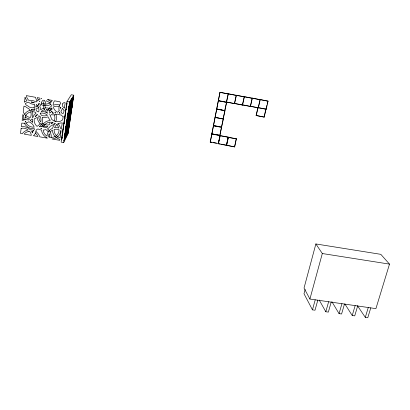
<?xml version="1.0" encoding="UTF-8"?>
<svg xmlns="http://www.w3.org/2000/svg" width="410" height="410" viewBox="0 0 410 410"><rect width="100%" height="100%" fill="white"/><g stroke="black" fill="none" stroke-linecap="round" stroke-linejoin="round"><path stroke-width="0.61" d="M65.441 134.695L66.071 134.557M66.215 133.957L66.082 134.664M66.261 125.952L67.055 126.095A9.292 0.697 -80.8 0 1 67.501 117.89A9.292 0.697 -80.8 0 1 69.859 108.086L69.951 107.538A9.235 0.687 -80.9 0 1 70.638 101.941L70.669 101.454L70.018 101.347M68.998 120.642L69.013 120.355L68.747 121.191M69.341 122.856A7.37 0.533 -80.7 0 0 69.249 123.077L69.341 122.856A8.815 0.63 -80.7 0 1 70.064 119.592L67.03 119.033M68.716 122.165L68.721 122.047A7.426 0.538 -80.7 0 1 70.105 115.502A7.426 0.538 -80.7 0 1 70.505 116.614L69.28 116.394M68.711 122.247L68.239 122.175M70.638 101.941L70.643 101.905A7.795 0.589 -80.8 0 1 68.367 114.979L67.727 114.867M69.228 123.389L67.424 123.169M65 137.504L65.626 137.616L65.805 136.602A7.657 0.574 -80.6 0 0 66.615 128.678A7.657 0.574 -80.6 0 0 65.057 134.183A9.292 0.697 -80.7 0 0 65.923 134.003L66 133.265M65.374 131.482L66.328 131.651A7.698 0.579 -80.7 0 0 67.558 124.83L67.609 124.327M65.395 136.858L65.867 136.945A9.245 0.692 -80.6 0 0 66.932 127.443A9.245 0.692 -80.6 0 0 65.441 131.538M65.846 137.089L65.364 137.119M67.911 123.179L67.937 122.949A9.292 0.697 -80.7 0 0 68.05 122.031A7.549 0.559 -80.7 0 1 68.747 121.135L68.762 121.114A7.6 0.564 -80.8 0 1 67.901 123.256L67.788 124.086M67.02 101.465L61.131 142.132L63.704 142.583L68.106 133.65L73.774 95.202L71.309 94.741L67.02 101.465L69.633 101.946L73.774 95.202M61.674 139.277L61.649 140.015A7.626 0.6 -80.6 0 1 62.135 137.355M62.135 138.385L61.813 138.329L62.879 130.974M63.032 129.908L63.745 124.994M63.914 123.83L64.155 122.17M64.237 121.616L64.98 116.46M65.062 115.886L65.354 113.903M65.446 113.252L66.21 107.973M66.292 107.394L66.963 102.782M63.704 142.583L69.633 101.946M65.733 132.082L65.913 130.846M66.271 128.376L66.451 127.146M66.528 126.618L66.763 125.035L69.198 125.475A7.426 0.538 -80.7 0 1 68.783 127.402L67.865 127.238M68.911 110.331L69.5 106.287M65.774 132.589L66.051 130.693M66.697 126.28L66.881 125.019M69.095 109.88L69.556 106.728M68.162 132.512L73.4 96.955L69.572 103.264L64.103 140.681L68.162 132.512L65.738 132.02M68.403 123.338L68.439 123.077A8.969 0.651 -80.7 0 1 70.084 114.769A8.969 0.651 -80.7 0 1 70.817 114.487M68.721 122.047L68.665 122.39L68.198 122.308M67.05 129.652L67.629 130.026A7.549 0.559 -80.7 0 1 66.236 135.464M68.065 128.176L68.096 128.002A9.117 0.671 -80.7 0 0 68.49 125.368M68.721 116.358C70.054 117.075 70.007 115.512 68.639 115.871M69.654 116.527L69.756 116.076M67.937 128.95L68.009 127.812A7.549 0.559 -80.7 0 0 68.588 123.579M65.846 137.037L65.344 137.16M65.615 130.877L65.492 131.569A8.82 0.661 -80.7 0 1 65.6 130.575M67.127 123.948L66.999 124.666M69.695 109.065L69.592 109.649A7.698 0.579 -80.8 0 0 67.568 118.259A7.698 0.579 -80.8 0 0 67.404 124.24L66.292 124.04M67.209 124.174L67.102 124.773M68.065 131.313L67.942 132.005L65.334 131.538M72.375 98.636L72.319 98.964A7.493 0.543 -80.9 0 0 71.361 106.477A7.493 0.543 -80.9 0 0 71.97 106.446L71.986 106.4M69.664 109.957L69.874 108.747A9.235 0.687 -80.9 0 0 70.633 108.655A9.235 0.687 -80.9 0 0 72.375 99.676L71.596 99.527M67.665 129.816L67.004 129.934M68.967 123.143L67.86 122.841M66.692 126.951L66.804 126.377A9.409 0.717 -80.7 0 0 68.224 116.932A9.409 0.717 -80.7 0 0 68.039 113.724M68.962 123.272L67.465 122.867M66.661 127.09L65.856 126.997M69.92 114.134L70.228 114.19A7.529 0.548 -80.8 0 1 70.776 106.287A7.529 0.548 -80.8 0 1 72.508 100.686A7.529 0.548 -80.8 0 1 70.556 113.145L70.443 113.544A9.107 0.671 -80.8 0 0 69.526 112.924A9.107 0.671 -80.8 0 0 67.43 126.341A9.107 0.671 -80.8 0 0 68.854 123.717L68.947 123.338M68.859 123.676L67.927 123.548M66.517 131.431L65.026 131.082M220.211 143.941L210.248 142.137L219.985 92.265L236.339 95.448L234.556 103.668L226.417 102.105M210.248 142.137L219.985 92.265M226.546 101.516L228.052 94.449M224.895 109.859L228.288 93.992L228.073 93.731L244.345 96.893L242.535 105.083L234.443 103.525L236.227 95.315M223.255 118.162L226.627 102.392L226.315 101.962L233.818 103.407M221.631 126.382L224.972 110.751L223.517 110.208M220.006 134.608L223.327 119.069L223.132 118.746M218.52 142.183L219.048 139.718M219.704 136.643L221.497 127.008M218.351 143.602L220.062 135.592M221.451 144.166L234.679 146.913L218.443 143.797L220.16 135.772L219.873 135.228L217.382 134.772M62.376 135.49L62.484 134.998M226.684 143.838L227.222 141.378M227.488 140.148L228.155 137.078L211.934 134.101M226.52 145.263L228.262 137.263M226.622 145.453L228.365 137.442L228.155 137.078M242.546 104.355L244.222 96.76M234.699 146.109L236.329 138.739L220.16 135.772M234.679 146.913L236.329 138.739M250.336 106.344L252.16 98.195M234.956 103.504L250.464 106.487L252.293 98.328L252.027 98.057L268.043 101.173L266.167 109.27L251.432 106.431M266.884 105.385L264.163 117.152L256.096 115.482L257.926 107.44M256.229 115.64L258.064 107.589L266.018 109.121M258.203 107.738L260.053 99.62M242.535 105.083L242.295 104.796L258.341 107.881L260.196 99.758L259.909 99.481L268.043 101.173M264.163 117.152L265.731 109.588M267.171 104.145L267.889 101.034M67.46 119.32L67.358 119.715L66.717 119.597M315.874 243.95L304.03 288.066L309.904 299.039L375.919 308.627L389.5 264.122L380.813 254.333L315.874 243.95L322.316 253.529L389.5 264.122M305.153 289.429L303.994 293.729L312.461 309.847L315.018 310.211L317.791 300.187M309.904 299.039L322.316 253.529M312.461 309.847L315.223 299.812M331.178 302.129L328.348 312.112L325.812 311.749L328.625 301.76M69.341 107.384C68.429 109.685 76.88 106.851 68.675 107.302M344.467 304.061L341.586 313.998L339.065 313.64L341.935 303.692M357.663 305.978L354.732 315.874L352.226 315.515L355.147 305.614M370.768 307.879L367.785 317.735L365.3 317.376L368.272 307.515M70.171 106.057L70.064 106.385L69.418 106.287M52.803 112.391L52.352 113.227A8.179 7.687 31.4 0 0 53.505 113.293A8.144 7.626 29 0 0 46.32 109.521A8.179 7.687 31.4 0 0 47.78 111.166A9.799 9.225 29.4 0 1 51.506 106.087L51.475 105.79A8.2 7.677 31 0 0 46.289 100.747A8.179 7.687 31.4 0 0 45.479 107.932M41.733 98.748L41.646 98.436L41.707 98.754M39.483 101.398L39.893 101.075L39.421 101.331M25.323 121.452L25.948 121.288L25.317 121.319M34.153 107.635L33.907 107.681A8.292 7.718 32.8 0 1 29.54 107.22A9.963 9.23 30.2 0 0 26.455 105.237A8.292 7.718 32.8 0 1 25.256 103.766A8.241 7.667 30.9 0 1 28.413 102.141A10.03 9.353 33.8 0 0 34.701 104.473A9.901 9.266 31 0 0 34.609 110.321A9.881 9.189 29 0 0 24.559 114.211M50.148 122.129L49.4 122.211A8.062 7.554 26.2 0 0 43.552 126.956M41.543 128.258L40.754 128.263L41.528 128.402M63.729 140.384L64.211 140.466A7.621 0.569 -80.6 0 1 65.118 135.818L64.642 135.73M33.681 135.761L37.951 136.51A8.098 7.503 25.4 0 0 35.393 133.204M47.181 138.129L39.785 136.832A9.773 9.056 25.5 0 0 35.942 131.661M65.467 132.271L68.055 132.732A7.303 0.523 -80.7 0 1 68.132 131.554L65.349 131.046M65.436 132.389L66.384 132.558A9.204 0.687 -80.6 0 0 66.307 131.784M65.851 132.471L67.091 132.691M62.94 132.225L62.781 132.194A7.698 0.61 -80.7 0 0 62.756 132.686M65.031 132.594L65.354 132.65A7.698 0.579 -80.7 0 0 65.902 133.306A7.621 0.569 -80.6 0 0 65.523 134.254L64.57 134.126M65.851 132.809L66.481 132.922M65.682 133.219L68.106 133.65M65.426 133.224L67.04 133.568M65.395 133.686L66.794 133.937M65.134 133.86L65.923 134.003M65.354 134.08L66.292 134.244A9.204 0.687 -80.6 0 1 66.174 135.474L65.39 135.336M64.554 133.988L65.354 134.131A9.204 0.687 -80.6 0 1 66.184 131.712M65.421 134.316L67.117 134.618A7.37 0.533 -80.7 0 1 67.665 130.503L65.81 130.17M65.446 134.449L66.087 134.495M65.349 134.787L66.897 135.059A7.513 0.553 -80.6 0 0 66.82 131.948A7.513 0.553 -80.6 0 0 65.369 138.134L65.057 138.078M65.369 134.9L66.666 135.146M65.369 135.213L66.307 135.377A8.994 0.656 -80.7 0 1 69.023 121.493A8.994 0.656 -80.7 0 1 67.845 133.158M64.565 135.361L65.046 135.449L64.939 135.941A9.204 0.687 -80.6 0 0 64.385 138.78L64.221 138.749M65.795 135.869L65.323 135.787L66.415 136.033A9.117 0.671 -80.7 0 0 67.665 130.472M65.334 136.52L65.805 136.602A9.117 0.671 -80.7 0 1 67.87 122.052A7.6 0.564 -80.8 0 1 68.05 119.986L67.891 119.956M64.396 138.365L65.185 138.503L65.262 138.078A9.066 0.666 -80.6 0 1 67.055 130.4A9.066 0.666 -80.6 0 1 67.071 134.705M66.2 125.209L67.307 125.409A9.292 0.697 -80.8 0 0 67.583 124.435M66.159 125.48L68.178 125.839M65.887 126.07L68.214 126.485M65.825 126.131L67.706 126.464A7.544 0.553 -80.8 0 1 69.29 114.667A7.544 0.553 -80.8 0 1 70.059 115.758A7.544 0.553 -80.8 0 1 67.819 126.629M65.846 126.208L67.419 126.516A9.292 0.697 -80.7 0 1 66.835 129.857L65.733 129.662M65.774 126.27L67.804 126.634M65.872 126.705L68.045 127.095M65.764 126.915L66.876 127.115M67.368 127.305L68.89 127.577A8.969 0.651 -80.7 0 1 68.542 129.063L67.009 128.786M65.825 127.284L66.938 127.479M65.805 127.366L68.009 127.812L65.795 127.679M66.241 127.669L68.096 128.002A7.37 0.533 -80.7 0 1 69.003 123.84L67.768 123.625M65.861 127.812L67.506 128.156M66.23 127.997L68.526 128.407M66.205 128.079L66.512 128.135M66.968 128.217L68.501 128.489M65.815 128.545L66.917 128.745M67.066 128.909L68.296 129.129A7.426 0.538 -80.7 0 1 68.419 124.025L67.486 123.856M65.872 129.032L66.666 129.176M67.066 129.288L67.993 129.452M65.405 129.058L66.205 129.201A9.409 0.717 -80.7 0 1 65.667 131.195M63.391 129.463L63.232 129.437A7.8 0.625 -80.8 0 1 63.104 129.765M65.323 129.806L65.805 129.893A7.795 0.594 -80.7 0 1 65.61 130.365M65.364 130.021L68.111 130.523A8.969 0.651 -80.7 0 1 68.157 125.04M65.4 130.319L66.968 130.595M67.732 130.954L65.421 130.544A8.974 0.687 -80.7 0 0 65.626 130.18M65.4 131.292L66.661 131.518M65.79 131.989L66.727 132.153M67.014 118.977L67.973 119.151M68.239 119.515L69.023 119.658A9.117 0.671 -80.7 0 0 68.209 120.678L67.419 120.535M68.26 119.93L68.419 119.961A7.698 0.579 -80.8 0 0 69.603 109.665L68.316 109.414M67.911 120.468L68.998 120.663A9.117 0.671 -80.7 0 1 68.926 121.673M68.613 121.017L69.818 121.283M68.28 121.052L69.808 121.329A7.303 0.523 -80.7 0 0 69.105 124.732L66.159 124.179M64.642 120.525L64.478 120.494A9.297 0.733 -80.8 0 1 65.369 114.677A7.8 0.625 -80.8 0 0 65.216 114.826M66.579 120.873L67.066 120.96M67.378 120.955L69.562 121.375M68.25 121.257L69.177 121.427M66.692 121.124L67.173 121.211M68.306 121.56L69.249 121.673A9.107 0.671 -80.8 0 0 70.269 115.066L69.5 114.928M67.46 121.652L67.937 121.739A7.698 0.579 -80.7 0 0 68.004 119.238M67.45 121.729L67.927 121.816L67.394 121.965M68.198 121.934L69.275 122.129A8.897 0.641 -80.7 0 1 69.654 121.232M66.661 122.052L66.82 122.083A9.292 0.697 -80.7 0 1 67.988 117.747L67.025 117.578M68.275 122.493L69.5 122.713A7.37 0.533 -80.7 0 1 69.572 122.938L68.198 122.692M66.399 122.39L66.886 122.477M67.865 122.826L69.249 123.077M66.645 123.133L68.603 123.43M66.169 124.271L67.588 124.527M66.138 124.573L68.424 124.947M66.138 124.64L68.916 125.168M66.256 124.814L66.42 124.845A7.698 0.579 -80.7 0 1 67.835 119.177M69.531 111.827L70.31 111.971A7.6 0.564 -80.8 0 1 69.982 114.457M69.879 111.945L70.807 112.114M69.044 111.915L69.982 112.089M69.095 112.007L69.726 112.12M69.136 112.627L69.767 112.74M69.843 112.786L70.766 112.955A9.092 0.666 -80.8 0 0 71.617 108.614L71.683 108.235A9.046 0.656 -80.9 0 1 71.099 107.579A9.046 0.656 -80.9 0 1 72.186 99.071L71.555 98.953M70.243 113.088L70.556 113.145A8.953 0.646 -80.8 0 1 71.073 108.594L68.701 108.199M68.67 113.063L69.459 113.206M69.977 113.462L70.443 113.544M69.705 113.498L70.93 113.724A7.416 0.533 -80.8 0 1 71.319 107.722A7.416 0.533 -80.8 0 1 73.041 99.379L71.811 99.148M69.085 113.421L69.556 113.508M67.932 113.503L68.255 113.56M67.86 113.724L68.337 113.78M69.464 114.364L70.095 114.462L70.141 114.17A9.179 0.682 -80.8 0 0 70.325 112.873M69.505 114.441L69.972 114.523M67.932 114.364L68.726 114.508A9.179 0.682 -80.8 0 0 67.594 123.302M68.634 114.651L69.264 114.769M67.476 115.051L67.957 115.143M69.459 115.476L70.079 115.589M67.409 115.2L68.055 115.318M67.389 115.328L68.07 115.41M68.731 115.799L69.664 115.968M67.501 115.938L68.301 116.086A9.415 0.712 -80.8 0 0 70.874 101.208L70.233 101.091M210.166 141.947L212.031 142.285M213.277 142.511L216.388 143.075M67.496 116.327L67.655 116.358A9.415 0.712 -80.8 0 0 68.065 116.732L67.424 116.614M67.199 116.655L67.686 116.742M68.726 117.014L69.659 117.183A9.179 0.682 -80.8 0 1 68.998 120.663M67.117 116.911L67.763 117.029M67.522 117.419L68.234 117.583A9.292 0.697 -80.7 0 1 68.306 119.295M67.04 117.685L68.311 117.916L68.398 117.327A7.6 0.564 -80.8 0 1 69.674 110.433L68.25 110.172M69.572 104.904L70.212 105.021M69.464 105.011L70.417 105.191M69.444 105.191L70.084 105.308A7.78 0.584 -80.9 0 0 71.314 100.388M69.546 105.267L69.869 105.329A7.78 0.584 -80.9 0 1 69.941 102.654L69.454 102.561M69.433 105.334L69.915 105.426M69.474 106.005L71.97 106.446A9.092 0.666 -80.8 0 0 72.719 98.226M68.639 106.441L70.684 106.82A9.179 0.682 -80.8 0 1 70.597 110.649L69.039 110.367M68.665 106.523L70.556 106.872M68.608 106.605L71.735 107.22M68.619 106.672L69.587 106.851A9.394 0.707 -80.9 0 1 69.751 102.961L69.105 102.838M68.593 106.82L69.72 107.025A9.394 0.707 -80.9 0 0 71.494 100.091L70.863 99.973M68.598 106.892L71.376 107.517M68.911 107.133L71.391 107.589M211.765 133.742L213.636 134.085M214.886 134.311L216.131 134.541M68.608 107.625L70.802 108.025M211.852 133.921L219.97 135.408M68.747 107.881L69.859 108.086M228.365 137.442L236.447 138.928M68.66 108.281L70.294 108.578M68.988 108.44L71.453 108.891M68.649 108.419L68.813 108.45A7.851 0.6 -80.9 0 0 70.663 101.465M71.13 109.101L68.649 108.64L70.53 109.019A7.6 0.564 -80.8 0 1 70.479 110.203L68.291 109.803M68.193 109.48L70.238 109.854M68.332 109.706L69.925 110.018A9.292 0.697 -80.8 0 1 68.665 119.289M66.292 109.726L65.964 109.665A9.486 0.758 -80.9 0 0 66.205 109.639M68.239 110.08L68.567 110.141A9.481 0.723 -80.9 0 0 70.356 103.894L69.556 103.745M68.234 110.428L68.552 110.485M69.495 110.659L70.125 110.772M69.121 111.305L69.91 111.448M71.586 98.795L72.211 98.912M213.374 125.496L217.751 126.311M219.001 126.541L220.252 126.772M71.54 99.215L72.775 99.445M213.461 125.665L221.595 127.177M213.548 125.839L221.692 127.351M71.606 99.758L72.227 99.876A7.652 0.569 -80.9 0 1 71.673 103.228L70.735 103.059M71.186 99.953L72.124 100.127M71.176 100.112L72.719 100.399M71.12 100.286L72.514 100.542M71.104 100.752L71.888 100.896M70.254 100.962L70.894 101.08M71.079 101.152L72.468 101.408M69.505 103.448L70.617 103.653M70.392 104.709L71.483 104.909M69.92 104.755L71.33 105.016A7.652 0.569 -80.9 0 1 70.187 106.8M216.869 117.567L218.125 117.803M221.251 118.393L222.507 118.628M215.081 117.373L223.23 118.905M215.173 117.537L223.327 119.069M256.096 115.482L264.019 116.993M216.618 108.896L217.874 109.132M219.124 109.373L222.261 109.967M216.711 109.045L224.875 110.597M216.798 109.193L224.972 110.751M218.248 100.532L220.134 100.896M221.39 101.137L222.65 101.383M223.906 101.624L225.162 101.864M218.34 100.675L226.525 102.249M218.438 100.819L226.627 102.392M260.196 99.758L244.099 96.622L244.345 96.893M252.293 98.328L236.114 95.181L236.339 95.448M220.078 92.399L228.288 93.992M25.164 117.009L25.717 117.398A9.953 9.256 30.9 0 0 29.494 118.956A8.251 7.641 30.2 0 1 28.423 120.002A9.85 9.128 27.4 0 0 22.15 120.427L22.878 114.636A9.953 9.256 30.9 0 0 23.785 115.758A9.881 9.189 29 0 0 23.303 120.027M37.387 114.682L37.182 114.487A8.144 7.605 28.4 0 0 35.168 116.614A8.241 7.667 30.9 0 0 37.387 114.779M265.875 108.973L266.167 109.27M258.064 107.589L258.341 107.881M250.202 106.195L250.464 106.487M234.33 103.381L234.556 103.668M38.817 104.709L38.212 103.935A10.03 9.353 33.8 0 0 39.329 103.463L39.483 103.581A8.292 7.718 32.8 0 1 35.865 107.092A8.2 7.677 31 0 1 36.541 104.494A8.241 7.667 30.9 0 1 38.858 111.551L38.34 111.971A9.881 9.189 29 0 0 36.623 110.992A8.2 7.677 31 0 1 35.952 108.855A10.009 9.317 32.8 0 0 38.473 107.481M357.535 305.829L365.3 317.376M344.892 303.994L352.226 315.515M331.936 301.76L339.065 313.64M319.221 300.048L325.812 311.749M31.739 110.085L31.293 109.311A10.009 9.317 32.8 0 0 34.261 109.285M218.258 143.413L218.443 143.797M30.729 111.868L30.94 112.601A8.251 7.641 30.2 0 1 30.437 117.496A8.241 7.667 30.9 0 1 23.237 111.822L23.954 106.159A8.251 7.641 30.2 0 1 25.569 106.6A10.009 9.317 32.8 0 0 28.659 108.583A8.251 7.641 30.2 0 1 30.032 110.341M32.395 111.684L32.575 112.34A9.963 9.23 30.2 0 1 32.277 117.501L32.949 117.403A9.83 9.179 28.4 0 1 36.054 113.18A9.901 9.266 31 0 1 35.439 112.222A8.185 7.611 29 0 0 24.938 119.73M68.89 107.041L68.885 107.005A7.421 0.564 -80.8 0 1 68.998 106.221M32.785 131.805A8.098 7.503 25.4 0 0 31.647 131.513A9.825 9.076 26.3 0 1 32.364 132.932A9.737 9.076 25.5 0 1 34.542 129.288L34.507 128.735A9.881 9.189 29 0 1 24.323 123.22M33.574 130.426A9.773 9.056 25.5 0 0 30.309 129.785A9.825 9.076 26.3 0 0 21.361 126.649L21.812 123.067A9.963 9.23 30.2 0 0 28.823 121.77A8.159 7.559 27.4 0 1 34.179 127.156A8.185 7.611 29 0 1 26.025 122.964M33.676 135.633A9.85 9.128 27.4 0 0 36.188 130.037A8.067 7.518 25.5 0 1 38.002 128.909A9.83 9.179 28.4 0 0 40.959 129.908L41.512 129.99A9.732 9.117 26.2 0 0 47.15 137.965M56.713 124.614A8.062 7.554 26.2 0 1 58.748 127.981A9.666 9.066 24.4 0 0 54.54 127.751A8.015 7.549 25.4 0 1 62.243 122.913L61.356 129.088L60.501 128.274A9.732 9.117 26.2 0 0 58.066 123.738M50.163 132.051A8.005 7.513 24.4 0 1 52.434 130.149A9.676 9.112 25.4 0 0 59.87 139.395L59.737 140.328L52.055 138.98A9.732 9.117 26.2 0 0 60.711 130.534L61.105 130.8L60.091 137.842A8.015 7.549 25.4 0 1 54.115 129.483L54.894 129.319A8.005 7.513 24.4 0 1 59.06 129.719A8.062 7.554 26.2 0 1 48.662 136.919A8.005 7.513 24.4 0 1 49.169 133.762A8.067 7.518 25.5 0 1 49.559 137.186M41.876 126.685A9.732 9.117 26.2 0 1 50.174 120.519L50.122 120.074A9.799 9.225 29.4 0 1 48.093 116.804A9.901 9.266 31 0 1 42.25 117.25A9.881 9.189 29 0 1 39.375 126.813L39.539 126.782A9.737 9.076 25.5 0 1 45.843 127.817A8.144 7.605 28.4 0 0 47.76 126.603A9.83 9.204 29 0 1 37.187 117.301A9.953 9.256 30.9 0 1 34.327 118.741L34.22 119.346A8.144 7.605 28.4 0 0 37.008 126.362A8.185 7.611 29 0 0 40.042 123.528M59.112 110.726A9.778 9.256 30.1 0 1 60.618 103.448A8.179 7.687 31.4 0 0 59.86 101.798L54.545 100.819A8.149 7.687 31.2 0 0 53.121 105.262A9.799 9.225 29.4 0 1 59.67 105.068M62.443 103.884A8.098 7.667 30.1 0 1 64.027 102.567L65.144 102.772L64.375 108.127A9.799 9.225 29.4 0 0 62.658 106.569A9.876 9.281 31.4 0 0 62.463 103.981M41.518 103.012A8.261 7.739 33.5 0 0 52.342 100.409L47.55 99.527A9.901 9.266 31 0 1 51.04 102.049M38.355 100.004A8.261 7.739 33.5 0 1 37.356 97.647L39.847 98.103L40.098 99.174A9.901 9.266 31 0 0 36.054 102.044A9.953 9.256 30.9 0 0 28.823 100.373A8.308 7.744 33.8 0 1 26.317 95.607L35.588 97.319L35.68 97.764A9.973 9.343 33.5 0 0 37.054 100.978M51.199 137.411A9.737 9.076 25.5 0 0 47.447 128.837A9.83 9.179 28.4 0 0 50.379 126.142A9.83 9.204 29 0 0 54.715 123.128L55.411 123.548A9.676 9.112 25.4 0 0 52.623 128.274A9.666 9.066 24.4 0 0 47.001 136.115A8.062 7.554 26.2 0 1 43.173 130.057A9.83 9.179 28.4 0 0 45.776 129.581A8.067 7.518 25.5 0 1 48.226 131.928M59.148 106.579A8.118 7.641 29.4 0 0 53.484 106.907L53.618 107.917A8.149 7.687 31.2 0 0 57.333 112.263A8.179 7.687 31.4 0 0 59.132 110.818M51.481 111.192A8.2 7.677 31 0 1 50.712 112.653L50.614 112.791A8.179 7.687 31.4 0 1 49.267 112.207A8.118 7.641 29.4 0 1 51.88 107.886L51.968 108.153A8.2 7.677 31 0 1 51.906 109.557A9.83 9.204 29 0 0 40.631 109.762A9.953 9.256 30.9 0 0 39.739 106.287A10.009 9.317 32.8 0 0 41.805 101.608A10.03 9.353 33.8 0 0 42.835 100.276A8.2 7.677 31 0 1 44.526 100.322A9.876 9.281 31.4 0 0 47.493 112.955L47.478 113.232A9.83 9.179 28.4 0 0 41.277 111.407A8.144 7.626 29 0 1 44.557 109.731M42.066 123.21A8.144 7.626 29 0 0 48.605 124.912L49.256 124.778A8.144 7.605 28.4 0 0 50.138 122.2M54.335 114.867A8.144 7.626 29 0 1 54.094 120.996M55.965 114.585A9.83 9.204 29 0 1 55.698 121.534M50.778 104.365A9.973 9.343 33.5 0 1 40.928 104.509M68.988 123.174A7.452 0.543 -80.7 0 1 67.645 133.558M66.502 134.926A7.452 0.543 -80.7 0 1 67.624 127.53A7.452 0.543 -80.7 0 1 68.808 122.985M66.558 125.24A8.999 0.692 -80.7 0 1 66.22 127.797M65.779 130.6A8.999 0.692 -80.7 0 1 65.569 131.82M65.641 131.841A7.308 0.548 -80.7 0 1 65.692 131.123M68.378 129.396A7.303 0.523 -80.7 0 1 68.67 127.341M66.999 104.248A9.399 0.743 -80.9 0 1 67.05 103.592M68.675 108.711A9.051 0.692 -80.9 0 0 69.223 107.784L69.167 108.112A9.097 0.702 -80.8 0 1 68.803 110.111M68.67 110.111A7.534 0.579 -80.8 0 0 69.336 106.38L71.345 106.774A8.953 0.646 -80.8 0 1 73.267 97.867M69.403 106.374A7.498 0.574 -80.9 0 1 68.859 106.421M68.475 110.07A7.421 0.564 -80.8 0 1 68.567 109.26M69.669 115.979A9.092 0.666 -80.8 0 1 70.305 108.501A9.092 0.666 -80.8 0 1 72.186 99.071M67.942 132.005A8.815 0.63 -80.7 0 1 68.9 125.255M62.94 131.446A7.662 0.605 -80.7 0 0 62.479 133.732A9.297 0.738 -80.7 0 0 62.525 135.264M64.252 121.539A9.297 0.738 -80.7 0 1 64.575 120.074M64.918 118.726A9.297 0.738 -80.7 0 1 64.99 118.469M67.814 115.297A7.795 0.594 -80.7 0 1 67.855 118.967A7.795 0.594 -80.7 0 1 66.343 127.899M68.321 121.129A9.292 0.697 -80.8 0 1 68.075 122.313M66.41 127.346A8.974 0.687 -80.7 0 1 66.23 128.11M66.707 125.296A7.431 0.569 -80.7 0 1 66.446 126.521M66.123 133.67A7.549 0.559 -80.7 0 1 67.717 123.425M63.893 124.061A7.698 0.61 -80.7 0 1 64.58 120.817M68.439 123.077A9.179 0.682 -80.8 0 1 67.737 124.922M70.141 107.922A9.179 0.682 -80.8 0 1 70.505 106.954M61.813 138.329A9.21 0.723 -80.6 0 1 62.1 136.817M64.134 124.071A9.297 0.733 -80.8 0 1 64.17 123.528M65.687 112.991A9.297 0.733 -80.8 0 1 65.81 112.396M64.508 121.621A7.703 0.61 -80.8 0 1 64.575 120.929M64.847 118.756A7.703 0.61 -80.8 0 1 64.99 117.752M65.298 115.856A7.703 0.61 -80.8 0 1 65.4 115.266M62.863 131.082A9.251 0.733 -80.7 0 1 63.34 128.986M66.21 126.224A8.82 0.661 -80.7 0 1 66.369 125.275M66.415 125.219A7.457 0.574 -80.7 0 1 66.276 126.464M65.661 130.605A7.457 0.574 -80.7 0 1 65.441 131.861M68.352 109.967A8.958 0.676 -80.8 0 1 68.424 109.362M51.814 122.185L51.783 122.472A9.83 9.179 28.4 0 1 51.481 123.84A8.144 7.626 29 0 0 53.1 122.462A8.062 7.554 26.2 0 0 51.814 122.185M21.151 128.325L20.5 133.455L22.294 133.768A9.773 9.056 25.5 0 1 28.141 129.95A8.139 7.518 26.3 0 0 21.151 128.325M25.061 97.416L24.456 102.177A9.953 9.256 30.9 0 1 27.029 100.814L26.65 100.347A10.03 9.353 33.8 0 1 25.061 97.416M63.14 116.696L62.684 119.858A8.118 7.641 29.4 0 1 51.66 119.351A9.83 9.179 28.4 0 0 50.035 115.722A9.901 9.266 31 0 0 51.26 114.651A9.876 9.281 31.4 0 0 57.405 114.077A9.835 9.281 31.2 0 0 61.264 115A9.778 9.256 30.1 0 0 63.14 116.696M64.047 110.398L63.652 113.124A8.149 7.687 31.2 0 1 62.028 113.385A8.098 7.667 30.1 0 1 60.952 111.254A9.876 9.281 31.4 0 0 62.356 108.363A8.118 7.641 29.4 0 1 64.047 110.398M40.185 113.165L40.616 114.134A9.881 9.189 29 0 1 41.43 115.353A8.2 7.677 31 0 0 47.504 115.261A8.144 7.605 28.4 0 0 40.185 113.165M59.727 112.586L59.163 113.047A8.149 7.687 31.2 0 0 60.065 113.262L59.727 112.586M49.446 114.062C49.205 114.569 48.913 113.719 49.446 114.062M55.565 113.001L54.863 112.437L55.55 113.006M28.828 131.466L28.777 131.472A8.098 7.503 25.4 0 0 24.144 134.09L31.329 135.351A8.139 7.518 26.3 0 0 29.612 131.379L28.828 131.466M60.731 107.236L60.721 107.23A8.098 7.667 30.1 0 0 60.562 108.465A8.179 7.687 31.4 0 0 60.88 107.317L60.741 107.241M32.723 122.231A9.85 9.128 27.4 0 0 30.243 120.642A9.963 9.23 30.2 0 0 31.452 119.156A9.953 9.256 30.9 0 0 32.559 119.1A9.83 9.179 28.4 0 0 32.723 122.231M38.899 115.856A9.901 9.266 31 0 0 40.247 116.578A8.185 7.611 29 0 1 40.728 121.924A8.144 7.626 29 0 1 38.899 115.856M34.23 102.823A8.241 7.667 30.9 0 0 31.032 101.931A8.308 7.744 33.8 0 0 34.23 102.823"/></g></svg>
